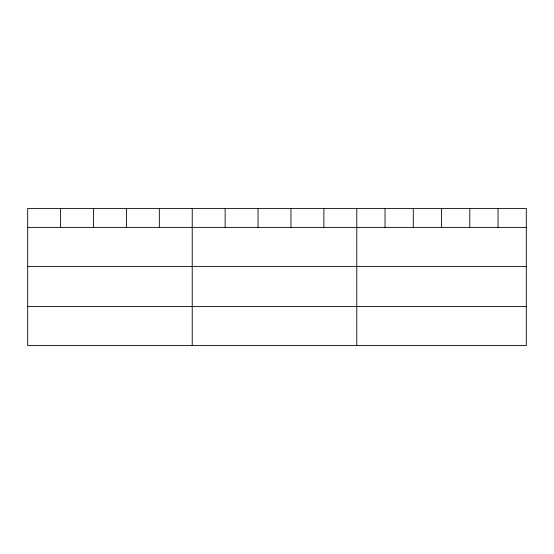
<?xml version="1.0" encoding="UTF-8"?>
<svg xmlns="http://www.w3.org/2000/svg" width="554" height="554" viewBox="0 0 554 554"><rect width="100%" height="100%" fill="white"/><g stroke="black" fill="none" stroke-linecap="round" stroke-linejoin="round"><path stroke-width="0.83" d="M526.3 227.389L526.3 345.592L27.7 345.592L27.7 208.408L526.3 208.408L526.3 227.389L27.7 227.389M27.7 266.398L526.3 266.398M27.7 306.584L526.3 306.584M498.046 208.408L498.046 227.389M469.792 208.408L469.792 227.389M441.538 208.408L441.538 227.389M413.284 208.408L413.284 227.389M385.03 208.408L385.03 227.389M356.776 208.408L356.776 345.592M323.868 208.408L323.868 227.389M290.961 208.408L290.961 227.389M258.053 208.408L258.053 227.389M225.146 208.408L225.146 227.389M192.238 208.408L192.238 345.592M159.33 208.408L159.33 227.389M126.423 208.408L126.423 227.389M93.515 208.408L93.515 227.389M60.608 208.408L60.608 227.389"/></g></svg>
